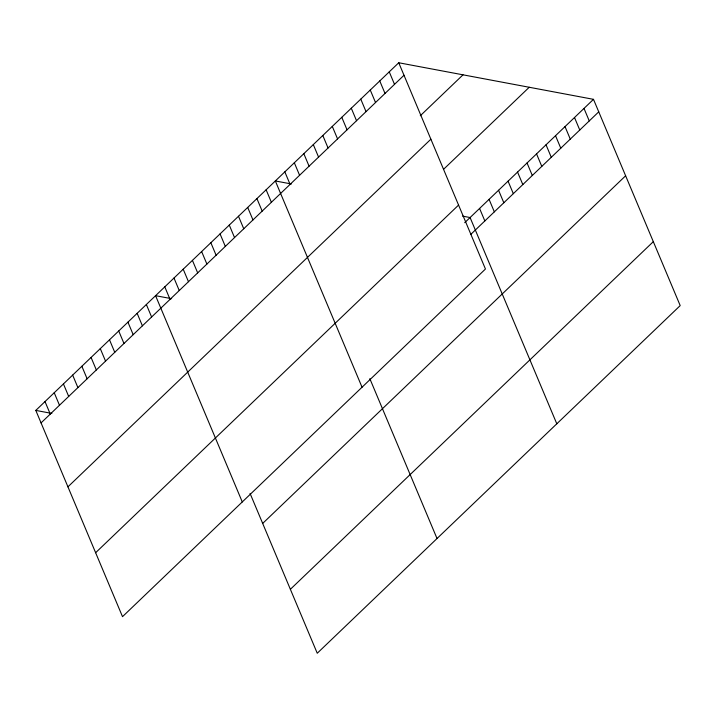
<?xml version="1.0" encoding="UTF-8"?>
<svg xmlns="http://www.w3.org/2000/svg" width="716" height="716" viewBox="0 0 716 716"><rect width="100%" height="100%" fill="white"/><g stroke="black" fill="none" stroke-linecap="round" stroke-linejoin="round"><path stroke-width="1.07" d="M398.749 62.757L485.448 269.019L122.508 616.664L35.8 410.402L398.749 62.757L593.492 99.336L680.2 305.598L317.251 653.243L250.054 493.396M41.054 422.905L404.003 75.261M420.301 115.741L463.01 74.831M67.931 486.844L430.88 139.199M443.795 169.092L529.231 87.263M95.622 552.725L458.571 205.08M464.72 222.685L593.492 99.336M470.743 234.445L598.755 111.83M262.683 523.423L625.632 175.778M290.374 589.304L653.323 241.65M291.412 183.976L275.347 180.96L362.045 387.222M462.599 216.125L470.09 217.539L556.797 423.791M171.643 298.697L155.569 295.681L242.276 501.943M35.8 410.402L51.865 413.427M584.005 108.429L589.259 120.923M574.509 117.522L579.763 130.017M565.022 126.607L570.276 139.11M555.527 135.7L560.78 148.203M546.031 144.793L551.284 157.296M536.544 153.886L541.797 166.389M527.048 162.98L532.301 175.483M517.561 172.073L522.814 184.576M508.065 181.166L513.318 193.669M498.569 190.259L503.822 202.753M489.082 199.352L494.335 211.846M479.586 208.446L484.839 220.94M389.253 71.851L394.507 84.354M379.757 80.944L385.02 93.438M370.27 90.037L375.524 102.531M360.775 99.13L366.028 111.624M351.288 108.214L356.541 120.718M341.792 117.308L347.045 129.811M332.296 126.401L337.558 138.904M322.809 135.494L328.062 147.997M313.313 144.587L318.566 157.09M303.826 153.68L309.079 166.184M294.33 162.774L299.583 175.277M284.834 171.867L290.087 184.361M369.832 378.666L437.029 538.522M266.128 189.785L271.382 202.279M256.919 198.609L262.172 211.104M247.709 207.434L252.963 219.928M238.491 216.259L243.744 228.753M229.281 225.084L234.535 237.587M220.063 233.908L225.316 246.411M210.853 242.733L216.107 255.236M201.635 251.558L206.897 264.061M192.425 260.382L197.679 272.885M183.215 269.207L188.469 281.71M173.997 278.032L179.251 290.535M164.787 286.856L170.041 299.36M146.359 304.506L151.613 317.009M137.15 313.331L142.403 325.834M127.931 322.155L133.185 334.658M118.722 330.98L123.975 343.483M109.503 339.805L114.757 352.308M100.294 348.629L105.547 361.132M91.075 357.454L96.338 369.957M81.866 366.279L87.119 378.782M72.656 375.103L77.91 387.607M63.438 383.928L68.691 396.431M54.228 392.753L59.482 405.256M45.01 401.578L50.272 414.081"/></g></svg>
